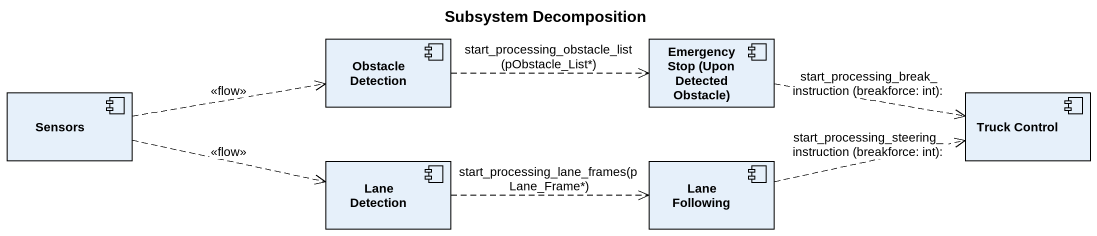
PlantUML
@startuml
title Subsystem Decomposition
component "Obstacle Detection" as Obstacle_Detection
component "Emergency Stop (Upon Detected Obstacle)" as Emergency_Stop_Upon
component Sensors
component "Truck Control" as Truck_Control
component "Lane Detection" as Lane_Detection
component "Lane Following" as Lane_Following
Obstacle_Detection .right.> Emergency_Stop_Upon : start_processing_obstacle_list (pObstacle_List*)
Emergency_Stop_Upon .right.> Truck_Control : start_processing_break_instruction (breakforce: int):
Sensors .right.> Obstacle_Detection : <<flow>>
Sensors .right.> Lane_Detection : <<flow>>
Lane_Detection .right.> Lane_Following : start_processing_lane_frames(pLane_Frame*)
Lane_Following .right.> Truck_Control : start_processing_steering_instruction (breakforce: int):
@enduml
